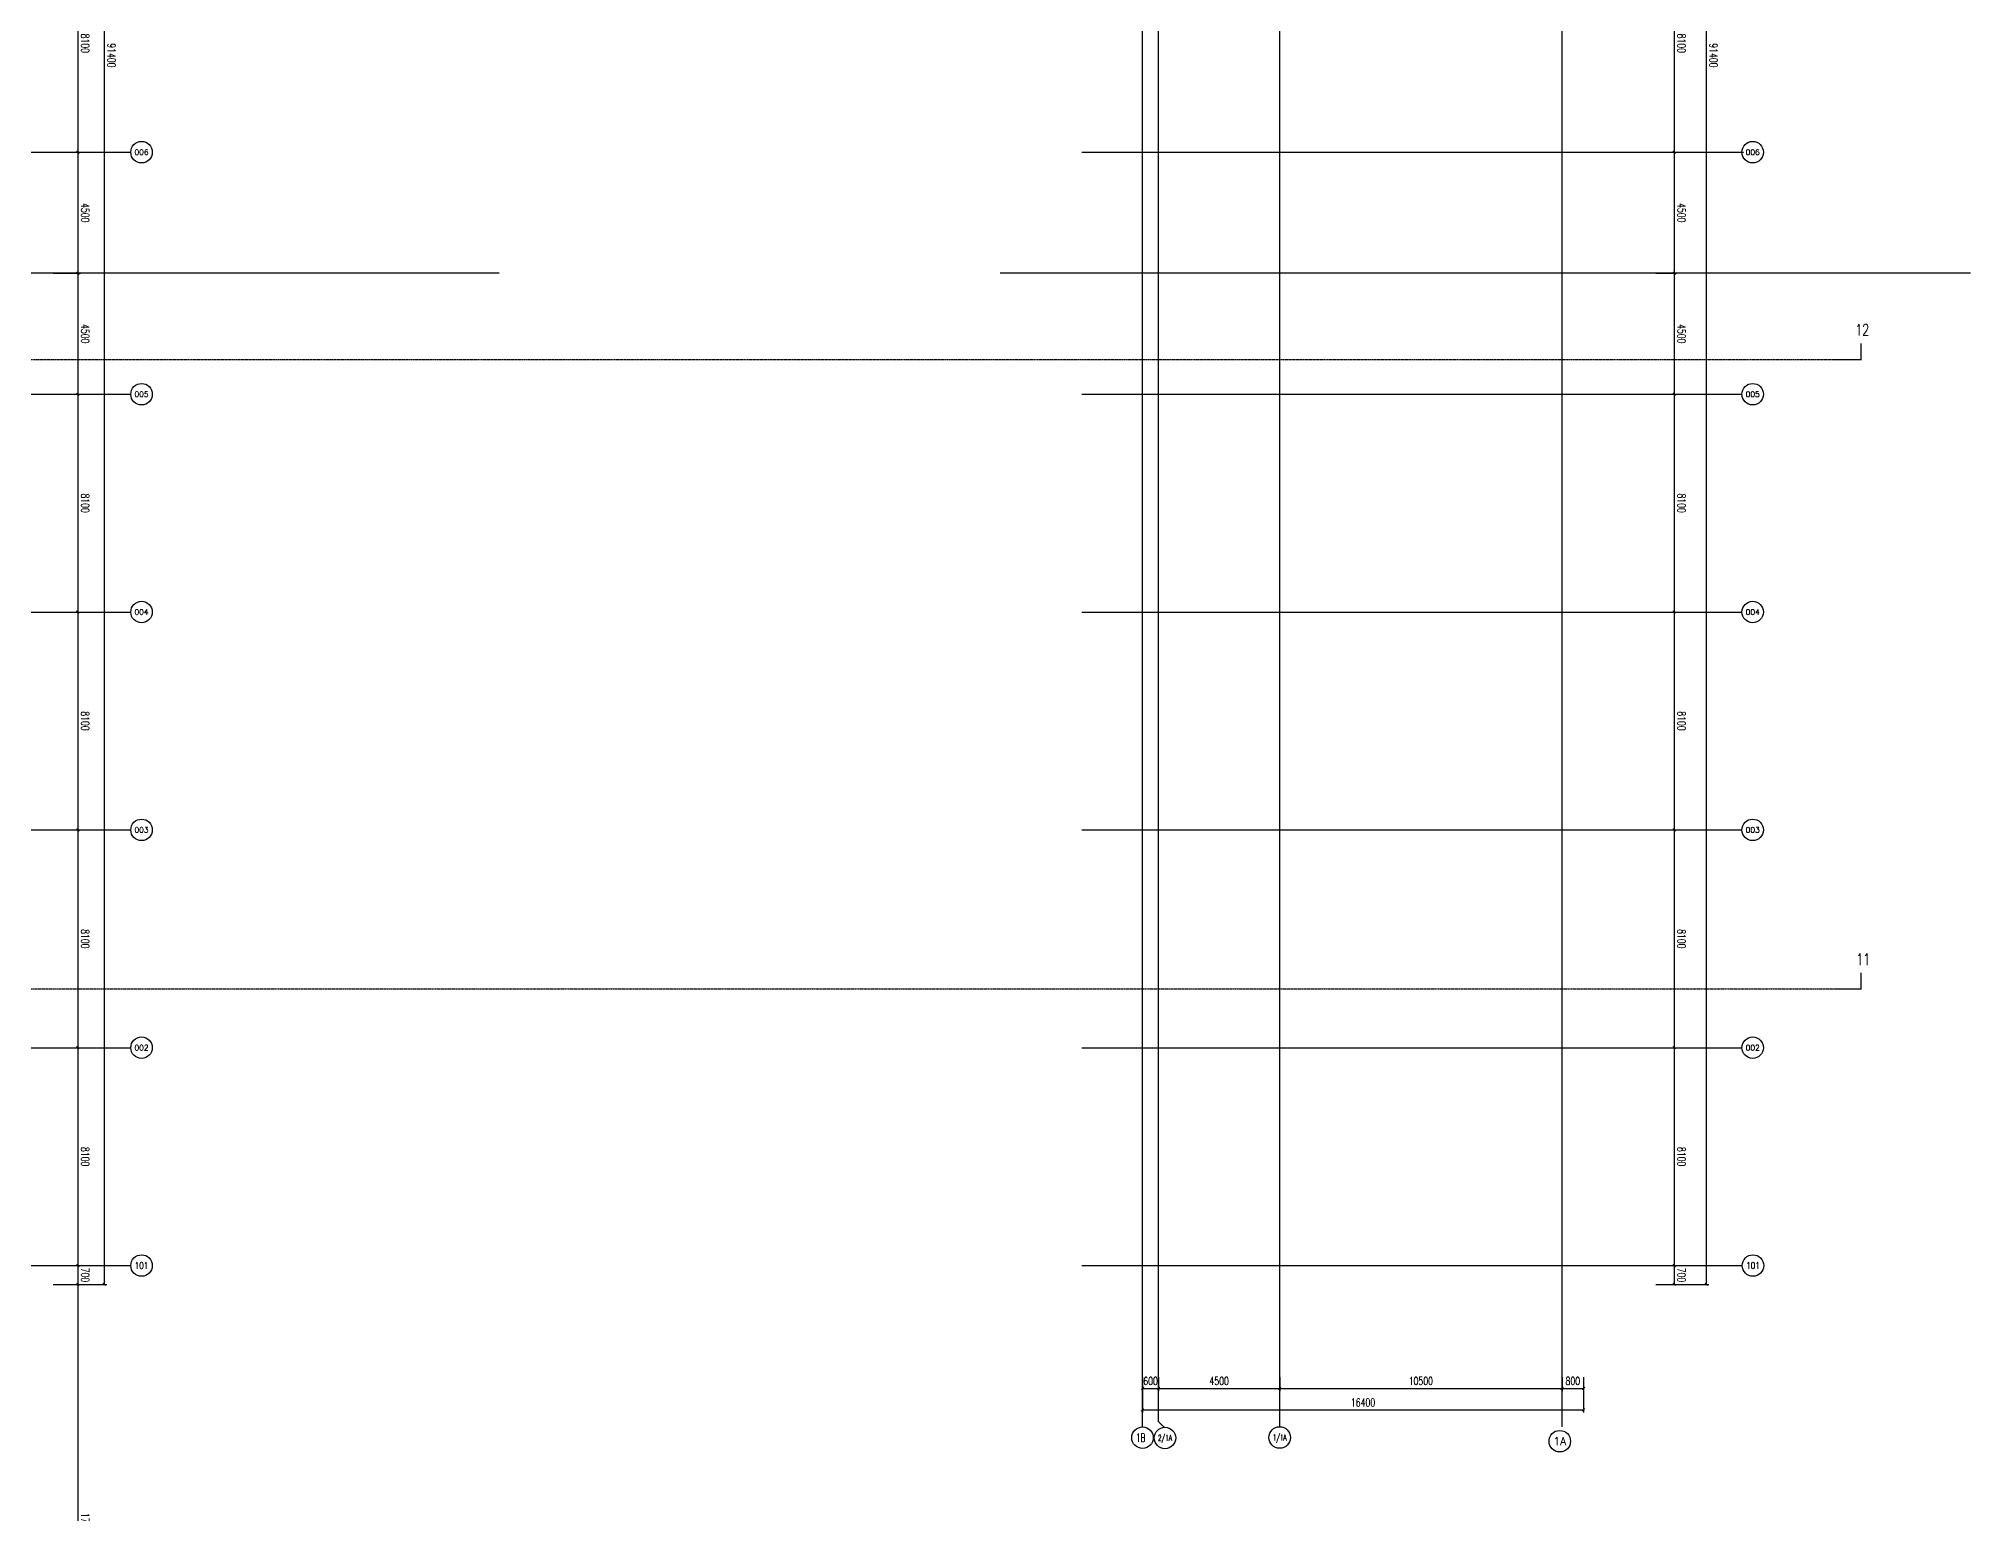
# Model space of a CAD drawing. Extents: x -954573 to 446329, y 489853 to 1226784.
# Drawn here: x 374498 to 446329, y 732606 to 787444 of the extents above; entities that cross this region are included whole.
import ezdxf
from ezdxf.enums import TextEntityAlignment as Align

# ---------------------------------------------------------------- set-up
doc = ezdxf.new("R2010")
doc.units = 0
doc.header["$LTSCALE"] = 10
doc.header["$MEASUREMENT"] = 0
doc.linetypes.add('10平面$0$DOTE', pattern=[2.42, 2, -0.2, 0.02, -0.2])
doc.linetypes.add('10平面$1$DASH', pattern=[0.35, 0.25, -0.1])
doc.layers.get('Defpoints').update_dxf_attribs({"color": 210})
for name, color, linetype in [('10平面$0$A-AXIS-D', 8, 'Continuous'), ('10平面$0$A-AXIS-DOTE', 8, '10平面$0$DOTE'), ('10平面$0$AS-WALL', 8, 'Continuous'), ('10平面$0$DIM_SYMB', 8, 'Continuous'), ('10平面$0$PUB_TEXT', 8, 'Continuous'), ('A-LIN-V', 9, 'Continuous')]:
    doc.layers.add(name, color=color, linetype=linetype)
doc.styles.add('10平面$0$_TCH_AXIS', font='COMPLEX', dxfattribs={"bigfont": 'GBCBIG'})
doc.styles.add('10平面$0$_TCH_DIM_T3', font='SIMPLEX', dxfattribs={"width": 0.705882, "bigfont": 'GBCBIG'})
doc.styles.add('10平面$0$_TCH_LABEL', font='COMPLEX', dxfattribs={"bigfont": 'GBCBIG'})
doc.styles.add('10平面$0$A-DIM_T3', font='SIMPLEX', dxfattribs={"width": 0.705882, "bigfont": 'GBCBIG'})
doc.dimstyles.new('10平面$0$_TCH_ARCH&&100', dxfattribs={"dimtxt": 297.5, "dimasz": 100, "dimexe": 100, "dimexo": 100, "dimgap": 126.25, "dimtad": 1, "dimdec": 0, "dimzin": 0, "dimdsep": 46, "dimtxsty": '10平面$0$_TCH_DIM_T3', "dimblk": '10平面$0$_ArchTick', "dimcen": 0.09, "dimclrt": 7, "dimazin": 2, "dimtfac": 1, "dimtdec": 0, "dimtix": 1, "dimtmove": 2, "dimatfit": 3, "dimfxl": 0, "dimtolj": 1, "dimtzin": 0, "dimarcsym": 0})
doc.dimstyles.new('10平面$0$A-DIM&&100', dxfattribs={"dimtxt": 297.5, "dimasz": 100, "dimexe": 100, "dimexo": 100, "dimgap": 126.25, "dimtad": 1, "dimdec": 0, "dimzin": 0, "dimdsep": 46, "dimtxsty": '10平面$0$A-DIM_T3', "dimblk": '10平面$0$_ArchTick', "dimcen": 0.09, "dimclrt": 7, "dimazin": 2, "dimtfac": 1, "dimtdec": 0, "dimtix": 1, "dimtmove": 2, "dimatfit": 3, "dimfxl": 0, "dimtolj": 1, "dimtzin": 0, "dimarcsym": 0})

# ---------------------------------------------------------------- blocks, each defined once
blk = doc.blocks.new('10平面$0$_ArchTick')
at = {"color": 0, "linetype": 'ByBlock', "const_width": 0.4}
blk.add_lwpolyline([(-0.5, -0.5), (0.5, 0.5)], dxfattribs=at)
blk = doc.blocks.new('*D2987')
at = {"layer": '10平面$0$A-AXIS-D', "color": 0, "lineweight": -2}
for p, q in [((95776, -13500), (96792, -13500)), ((96692, -13500), (96692, -21600)), ((95776, -21600), (96792, -21600))]:
    blk.add_line(p, q, dxfattribs=at)
at = {"layer": 'Defpoints', "color": 0}
for p in [(95676, -13500), (95676, -21600), (96692, -21600)]:
    blk.add_point(p, dxfattribs=at)
at = {"layer": '10平面$0$A-AXIS-D', "color": 0, "lineweight": -2, "xscale": 100, "yscale": 100, "zscale": 100}
for p, rotation in [((96692, -13500), 90), ((96692, -21600), 270)]:
    blk.add_blockref('10平面$0$_ArchTick', p, dxfattribs=dict(at, rotation=rotation))
at = {"layer": '10平面$0$A-AXIS-D', "color": 7, "insert": (96967, -17550), "char_height": 297.5, "attachment_point": 5, "rotation": 270, "style": '10平面$0$A-DIM_T3'}
blk.add_mtext('\\A1;8100', dxfattribs=at)
blk = doc.blocks.new('*D2988')
at = {"layer": '10平面$0$A-AXIS-D', "color": 0, "lineweight": -2}
for p, q in [((95776, -21600), (96792, -21600)), ((96692, -21600), (96692, -26100)), ((95776, -26100), (96792, -26100))]:
    blk.add_line(p, q, dxfattribs=at)
at = {"layer": 'Defpoints', "color": 0}
for p in [(95676, -21600), (95676, -26100), (96692, -26100)]:
    blk.add_point(p, dxfattribs=at)
at = {"layer": '10平面$0$A-AXIS-D', "color": 0, "lineweight": -2, "xscale": 100, "yscale": 100, "zscale": 100}
for p, rotation in [((96692, -21600), 90), ((96692, -26100), 270)]:
    blk.add_blockref('10平面$0$_ArchTick', p, dxfattribs=dict(at, rotation=rotation))
at = {"layer": '10平面$0$A-AXIS-D', "color": 7, "insert": (96967, -23850), "char_height": 297.5, "attachment_point": 5, "rotation": 270, "style": '10平面$0$A-DIM_T3'}
blk.add_mtext('\\A1;4500', dxfattribs=at)
blk = doc.blocks.new('*D2989')
at = {"layer": '10平面$0$A-AXIS-D', "color": 0, "lineweight": -2}
for p, q in [((95776, -26100), (96792, -26100)), ((96692, -26100), (96692, -30600)), ((95776, -30600), (96792, -30600))]:
    blk.add_line(p, q, dxfattribs=at)
at = {"layer": 'Defpoints', "color": 0}
for p in [(95676, -26100), (95676, -30600), (96692, -30600)]:
    blk.add_point(p, dxfattribs=at)
at = {"layer": '10平面$0$A-AXIS-D', "color": 0, "lineweight": -2, "xscale": 100, "yscale": 100, "zscale": 100}
for p, rotation in [((96692, -26100), 90), ((96692, -30600), 270)]:
    blk.add_blockref('10平面$0$_ArchTick', p, dxfattribs=dict(at, rotation=rotation))
at = {"layer": '10平面$0$A-AXIS-D', "color": 7, "insert": (96967, -28350), "char_height": 297.5, "attachment_point": 5, "rotation": 270, "style": '10平面$0$A-DIM_T3'}
blk.add_mtext('\\A1;4500', dxfattribs=at)
blk = doc.blocks.new('*D2990')
at = {"layer": '10平面$0$A-AXIS-D', "color": 0, "lineweight": -2}
for p, q in [((95776, -30600), (96792, -30600)), ((96692, -30600), (96692, -38700)), ((95776, -38700), (96792, -38700))]:
    blk.add_line(p, q, dxfattribs=at)
at = {"layer": 'Defpoints', "color": 0}
for p in [(95676, -30600), (95676, -38700), (96692, -38700)]:
    blk.add_point(p, dxfattribs=at)
at = {"layer": '10平面$0$A-AXIS-D', "color": 0, "lineweight": -2, "xscale": 100, "yscale": 100, "zscale": 100}
for p, rotation in [((96692, -30600), 90), ((96692, -38700), 270)]:
    blk.add_blockref('10平面$0$_ArchTick', p, dxfattribs=dict(at, rotation=rotation))
at = {"layer": '10平面$0$A-AXIS-D', "color": 7, "insert": (96967, -34650), "char_height": 297.5, "attachment_point": 5, "rotation": 270, "style": '10平面$0$A-DIM_T3'}
blk.add_mtext('\\A1;8100', dxfattribs=at)
blk = doc.blocks.new('*D2991')
at = {"layer": '10平面$0$A-AXIS-D', "color": 0, "lineweight": -2}
for p, q in [((95776, -38700), (96792, -38700)), ((96692, -38700), (96692, -46800)), ((95776, -46800), (96792, -46800))]:
    blk.add_line(p, q, dxfattribs=at)
at = {"layer": 'Defpoints', "color": 0}
for p in [(95676, -38700), (95676, -46800), (96692, -46800)]:
    blk.add_point(p, dxfattribs=at)
at = {"layer": '10平面$0$A-AXIS-D', "color": 0, "lineweight": -2, "xscale": 100, "yscale": 100, "zscale": 100}
for p, rotation in [((96692, -38700), 90), ((96692, -46800), 270)]:
    blk.add_blockref('10平面$0$_ArchTick', p, dxfattribs=dict(at, rotation=rotation))
at = {"layer": '10平面$0$A-AXIS-D', "color": 7, "insert": (96967, -42750), "char_height": 297.5, "attachment_point": 5, "rotation": 270, "style": '10平面$0$A-DIM_T3'}
blk.add_mtext('\\A1;8100', dxfattribs=at)
blk = doc.blocks.new('*D2992')
at = {"layer": '10平面$0$A-AXIS-D', "color": 0, "lineweight": -2}
for p, q in [((95776, -46800), (96792, -46800)), ((96692, -46800), (96692, -54900)), ((95776, -54900), (96792, -54900))]:
    blk.add_line(p, q, dxfattribs=at)
at = {"layer": 'Defpoints', "color": 0}
for p in [(95676, -46800), (95676, -54900), (96692, -54900)]:
    blk.add_point(p, dxfattribs=at)
at = {"layer": '10平面$0$A-AXIS-D', "color": 0, "lineweight": -2, "xscale": 100, "yscale": 100, "zscale": 100}
for p, rotation in [((96692, -46800), 90), ((96692, -54900), 270)]:
    blk.add_blockref('10平面$0$_ArchTick', p, dxfattribs=dict(at, rotation=rotation))
at = {"layer": '10平面$0$A-AXIS-D', "color": 7, "insert": (96967, -50850), "char_height": 297.5, "attachment_point": 5, "rotation": 270, "style": '10平面$0$A-DIM_T3'}
blk.add_mtext('\\A1;8100', dxfattribs=at)
blk = doc.blocks.new('*D2993')
at = {"layer": '10平面$0$A-AXIS-D', "color": 0, "lineweight": -2}
for p, q in [((95776, -54900), (96792, -54900)), ((96692, -54900), (96692, -63000)), ((95776, -63000), (96792, -63000))]:
    blk.add_line(p, q, dxfattribs=at)
at = {"layer": 'Defpoints', "color": 0}
for p in [(95676, -54900), (95676, -63000), (96692, -63000)]:
    blk.add_point(p, dxfattribs=at)
at = {"layer": '10平面$0$A-AXIS-D', "color": 0, "lineweight": -2, "xscale": 100, "yscale": 100, "zscale": 100}
for p, rotation in [((96692, -54900), 90), ((96692, -63000), 270)]:
    blk.add_blockref('10平面$0$_ArchTick', p, dxfattribs=dict(at, rotation=rotation))
at = {"layer": '10平面$0$A-AXIS-D', "color": 7, "insert": (96967, -58950), "char_height": 297.5, "attachment_point": 5, "rotation": 270, "style": '10平面$0$A-DIM_T3'}
blk.add_mtext('\\A1;8100', dxfattribs=at)
blk = doc.blocks.new('*D2994')
at = {"layer": '10平面$0$A-AXIS-D', "color": 0, "lineweight": -2}
for p, q in [((95776, -63000), (96792, -63000)), ((96692, -63000), (96692, -63700)), ((95776, -63700), (96792, -63700))]:
    blk.add_line(p, q, dxfattribs=at)
at = {"layer": 'Defpoints', "color": 0}
for p in [(95676, -63000), (95676, -63700), (96692, -63700)]:
    blk.add_point(p, dxfattribs=at)
at = {"layer": '10平面$0$A-AXIS-D', "color": 0, "lineweight": -2, "xscale": 100, "yscale": 100, "zscale": 100}
for p, rotation in [((96692, -63000), 90), ((96692, -63700), 270)]:
    blk.add_blockref('10平面$0$_ArchTick', p, dxfattribs=dict(at, rotation=rotation))
at = {"layer": '10平面$0$A-AXIS-D', "color": 7, "insert": (96967, -63350), "char_height": 297.5, "attachment_point": 5, "rotation": 270, "style": '10平面$0$A-DIM_T3'}
blk.add_mtext('\\A1;700', dxfattribs=at)
blk = doc.blocks.new('*D2995')
at = {"layer": '10平面$0$A-AXIS-D', "color": 0, "lineweight": -2}
for p, q in [((95776, -63700), (96792, -63700)), ((96692, -63700), (96692, -81600)), ((95776, -81600), (96792, -81600))]:
    blk.add_line(p, q, dxfattribs=at)
at = {"layer": 'Defpoints', "color": 0}
for p in [(95676, -63700), (95676, -81600), (96692, -81600)]:
    blk.add_point(p, dxfattribs=at)
at = {"layer": '10平面$0$A-AXIS-D', "color": 0, "lineweight": -2, "xscale": 100, "yscale": 100, "zscale": 100}
for p, rotation in [((96692, -63700), 90), ((96692, -81600), 270)]:
    blk.add_blockref('10平面$0$_ArchTick', p, dxfattribs=dict(at, rotation=rotation))
at = {"layer": '10平面$0$A-AXIS-D', "color": 7, "insert": (96967, -72650), "char_height": 297.5, "attachment_point": 5, "rotation": 270, "style": '10平面$0$A-DIM_T3'}
blk.add_mtext('\\A1;17900', dxfattribs=at)
blk = doc.blocks.new('*D3016')
at = {"layer": '10平面$0$A-AXIS-D', "color": 0, "lineweight": -2}
for p, q in [((155366, -13500), (156152, -13500)), ((156052, -13500), (156052, -21600)), ((155366, -21600), (156152, -21600))]:
    blk.add_line(p, q, dxfattribs=at)
at = {"layer": 'Defpoints', "color": 0}
for p in [(155266, -13500), (155266, -21600), (156052, -21600)]:
    blk.add_point(p, dxfattribs=at)
at = {"layer": '10平面$0$A-AXIS-D', "color": 0, "lineweight": -2, "xscale": 100, "yscale": 100, "zscale": 100}
for p, rotation in [((156052, -13500), 90), ((156052, -21600), 270)]:
    blk.add_blockref('10平面$0$_ArchTick', p, dxfattribs=dict(at, rotation=rotation))
at = {"layer": '10平面$0$A-AXIS-D', "color": 7, "insert": (156327, -17550), "char_height": 297.5, "attachment_point": 5, "rotation": 270, "style": '10平面$0$A-DIM_T3'}
blk.add_mtext('\\A1;8100', dxfattribs=at)
blk = doc.blocks.new('*D3017')
at = {"layer": '10平面$0$A-AXIS-D', "color": 0, "lineweight": -2}
for p, q in [((155366, -21600), (156152, -21600)), ((156052, -21600), (156052, -26100)), ((155366, -26100), (156152, -26100))]:
    blk.add_line(p, q, dxfattribs=at)
at = {"layer": 'Defpoints', "color": 0}
for p in [(155266, -21600), (155266, -26100), (156052, -26100)]:
    blk.add_point(p, dxfattribs=at)
at = {"layer": '10平面$0$A-AXIS-D', "color": 0, "lineweight": -2, "xscale": 100, "yscale": 100, "zscale": 100}
for p, rotation in [((156052, -21600), 90), ((156052, -26100), 270)]:
    blk.add_blockref('10平面$0$_ArchTick', p, dxfattribs=dict(at, rotation=rotation))
at = {"layer": '10平面$0$A-AXIS-D', "color": 7, "insert": (156327, -23850), "char_height": 297.5, "attachment_point": 5, "rotation": 270, "style": '10平面$0$A-DIM_T3'}
blk.add_mtext('\\A1;4500', dxfattribs=at)
blk = doc.blocks.new('*D3018')
at = {"layer": '10平面$0$A-AXIS-D', "color": 0, "lineweight": -2}
for p, q in [((155366, -26100), (156152, -26100)), ((156052, -26100), (156052, -30600)), ((155366, -30600), (156152, -30600))]:
    blk.add_line(p, q, dxfattribs=at)
at = {"layer": 'Defpoints', "color": 0}
for p in [(155266, -26100), (155266, -30600), (156052, -30600)]:
    blk.add_point(p, dxfattribs=at)
at = {"layer": '10平面$0$A-AXIS-D', "color": 0, "lineweight": -2, "xscale": 100, "yscale": 100, "zscale": 100}
for p, rotation in [((156052, -26100), 90), ((156052, -30600), 270)]:
    blk.add_blockref('10平面$0$_ArchTick', p, dxfattribs=dict(at, rotation=rotation))
at = {"layer": '10平面$0$A-AXIS-D', "color": 7, "insert": (156327, -28350), "char_height": 297.5, "attachment_point": 5, "rotation": 270, "style": '10平面$0$A-DIM_T3'}
blk.add_mtext('\\A1;4500', dxfattribs=at)
blk = doc.blocks.new('*D3019')
at = {"layer": '10平面$0$A-AXIS-D', "color": 0, "lineweight": -2}
for p, q in [((155366, -30600), (156152, -30600)), ((156052, -30600), (156052, -38700)), ((155366, -38700), (156152, -38700))]:
    blk.add_line(p, q, dxfattribs=at)
at = {"layer": 'Defpoints', "color": 0}
for p in [(155266, -30600), (155266, -38700), (156052, -38700)]:
    blk.add_point(p, dxfattribs=at)
at = {"layer": '10平面$0$A-AXIS-D', "color": 0, "lineweight": -2, "xscale": 100, "yscale": 100, "zscale": 100}
for p, rotation in [((156052, -30600), 90), ((156052, -38700), 270)]:
    blk.add_blockref('10平面$0$_ArchTick', p, dxfattribs=dict(at, rotation=rotation))
at = {"layer": '10平面$0$A-AXIS-D', "color": 7, "insert": (156327, -34650), "char_height": 297.5, "attachment_point": 5, "rotation": 270, "style": '10平面$0$A-DIM_T3'}
blk.add_mtext('\\A1;8100', dxfattribs=at)
blk = doc.blocks.new('*D3020')
at = {"layer": '10平面$0$A-AXIS-D', "color": 0, "lineweight": -2}
for p, q in [((155366, -38700), (156152, -38700)), ((156052, -38700), (156052, -46800)), ((155366, -46800), (156152, -46800))]:
    blk.add_line(p, q, dxfattribs=at)
at = {"layer": 'Defpoints', "color": 0}
for p in [(155266, -38700), (155266, -46800), (156052, -46800)]:
    blk.add_point(p, dxfattribs=at)
at = {"layer": '10平面$0$A-AXIS-D', "color": 0, "lineweight": -2, "xscale": 100, "yscale": 100, "zscale": 100}
for p, rotation in [((156052, -38700), 90), ((156052, -46800), 270)]:
    blk.add_blockref('10平面$0$_ArchTick', p, dxfattribs=dict(at, rotation=rotation))
at = {"layer": '10平面$0$A-AXIS-D', "color": 7, "insert": (156327, -42750), "char_height": 297.5, "attachment_point": 5, "rotation": 270, "style": '10平面$0$A-DIM_T3'}
blk.add_mtext('\\A1;8100', dxfattribs=at)
blk = doc.blocks.new('*D3021')
at = {"layer": '10平面$0$A-AXIS-D', "color": 0, "lineweight": -2}
for p, q in [((155366, -46800), (156152, -46800)), ((156052, -46800), (156052, -54900)), ((155366, -54900), (156152, -54900))]:
    blk.add_line(p, q, dxfattribs=at)
at = {"layer": 'Defpoints', "color": 0}
for p in [(155266, -46800), (155266, -54900), (156052, -54900)]:
    blk.add_point(p, dxfattribs=at)
at = {"layer": '10平面$0$A-AXIS-D', "color": 0, "lineweight": -2, "xscale": 100, "yscale": 100, "zscale": 100}
for p, rotation in [((156052, -46800), 90), ((156052, -54900), 270)]:
    blk.add_blockref('10平面$0$_ArchTick', p, dxfattribs=dict(at, rotation=rotation))
at = {"layer": '10平面$0$A-AXIS-D', "color": 7, "insert": (156327, -50850), "char_height": 297.5, "attachment_point": 5, "rotation": 270, "style": '10平面$0$A-DIM_T3'}
blk.add_mtext('\\A1;8100', dxfattribs=at)
blk = doc.blocks.new('*D3022')
at = {"layer": '10平面$0$A-AXIS-D', "color": 0, "lineweight": -2}
for p, q in [((155366, -54900), (156152, -54900)), ((156052, -54900), (156052, -63000)), ((155366, -63000), (156152, -63000))]:
    blk.add_line(p, q, dxfattribs=at)
at = {"layer": 'Defpoints', "color": 0}
for p in [(155266, -54900), (155266, -63000), (156052, -63000)]:
    blk.add_point(p, dxfattribs=at)
at = {"layer": '10平面$0$A-AXIS-D', "color": 0, "lineweight": -2, "xscale": 100, "yscale": 100, "zscale": 100}
for p, rotation in [((156052, -54900), 90), ((156052, -63000), 270)]:
    blk.add_blockref('10平面$0$_ArchTick', p, dxfattribs=dict(at, rotation=rotation))
at = {"layer": '10平面$0$A-AXIS-D', "color": 7, "insert": (156327, -58950), "char_height": 297.5, "attachment_point": 5, "rotation": 270, "style": '10平面$0$A-DIM_T3'}
blk.add_mtext('\\A1;8100', dxfattribs=at)
blk = doc.blocks.new('*D3023')
at = {"layer": '10平面$0$A-AXIS-D', "color": 0, "lineweight": -2}
for p, q in [((155366, -63000), (156152, -63000)), ((156052, -63000), (156052, -63700)), ((155366, -63700), (156152, -63700))]:
    blk.add_line(p, q, dxfattribs=at)
at = {"layer": 'Defpoints', "color": 0}
for p in [(155266, -63000), (155266, -63700), (156052, -63700)]:
    blk.add_point(p, dxfattribs=at)
at = {"layer": '10平面$0$A-AXIS-D', "color": 0, "lineweight": -2, "xscale": 100, "yscale": 100, "zscale": 100}
for p, rotation in [((156052, -63000), 90), ((156052, -63700), 270)]:
    blk.add_blockref('10平面$0$_ArchTick', p, dxfattribs=dict(at, rotation=rotation))
at = {"layer": '10平面$0$A-AXIS-D', "color": 7, "insert": (156327, -63350), "char_height": 297.5, "attachment_point": 5, "rotation": 270, "style": '10平面$0$A-DIM_T3'}
blk.add_mtext('\\A1;700', dxfattribs=at)
blk = doc.blocks.new('*D3045')
at = {"layer": '10平面$0$A-AXIS-D', "color": 0, "lineweight": -2}
for p, q in [((95876, 27700), (97772, 27700)), ((97672, 27700), (97672, -63700)), ((95876, -63700), (97772, -63700))]:
    blk.add_line(p, q, dxfattribs=at)
at = {"layer": 'Defpoints', "color": 0}
for p in [(95776, 27700), (95776, -63700), (97672, -63700)]:
    blk.add_point(p, dxfattribs=at)
at = {"layer": '10平面$0$A-AXIS-D', "color": 0, "lineweight": -2, "xscale": 100, "yscale": 100, "zscale": 100}
for p, rotation in [((97672, 27700), 90), ((97672, -63700), 270)]:
    blk.add_blockref('10平面$0$_ArchTick', p, dxfattribs=dict(at, rotation=rotation))
at = {"layer": '10平面$0$A-AXIS-D', "color": 7, "insert": (97947, -18000), "char_height": 297.5, "attachment_point": 5, "rotation": 270, "style": '10平面$0$_TCH_DIM_T3'}
blk.add_mtext('\\A1;91400', dxfattribs=at)
blk = doc.blocks.new('*D3047')
at = {"layer": '10平面$0$A-AXIS-D', "color": 0, "lineweight": -2}
for p, q in [((155366, 27700), (157342, 27700)), ((157242, 27700), (157242, -63700)), ((155366, -63700), (157342, -63700))]:
    blk.add_line(p, q, dxfattribs=at)
at = {"layer": 'Defpoints', "color": 0}
for p in [(155266, 27700), (155266, -63700), (157242, -63700)]:
    blk.add_point(p, dxfattribs=at)
at = {"layer": '10平面$0$A-AXIS-D', "color": 0, "lineweight": -2, "xscale": 100, "yscale": 100, "zscale": 100}
for p, rotation in [((157242, 27700), 90), ((157242, -63700), 270)]:
    blk.add_blockref('10平面$0$_ArchTick', p, dxfattribs=dict(at, rotation=rotation))
at = {"layer": '10平面$0$A-AXIS-D', "color": 7, "insert": (157517, -18000), "char_height": 297.5, "attachment_point": 5, "rotation": 270, "style": '10平面$0$_TCH_DIM_T3'}
blk.add_mtext('\\A1;91400', dxfattribs=at)
blk = doc.blocks.new('*D3120')
at = {"layer": '10平面$0$A-AXIS-D', "color": 0, "lineweight": -2}
for p, q in [((136282, -67153), (136282, -67667)), ((136882, -67153), (136882, -67667)), ((136282, -67567), (136882, -67567))]:
    blk.add_line(p, q, dxfattribs=at)
at = {"layer": 'Defpoints', "color": 0}
for p in [(136282, -67053), (136882, -67053), (136882, -67567)]:
    blk.add_point(p, dxfattribs=at)
at = {"layer": '10平面$0$A-AXIS-D', "color": 0, "lineweight": -2, "xscale": 100, "yscale": 100, "zscale": 100, "rotation": 180}
blk.add_blockref('10平面$0$_ArchTick', (136282, -67567), dxfattribs=at)
at = {"layer": '10平面$0$A-AXIS-D', "color": 0, "lineweight": -2, "xscale": 100, "yscale": 100, "zscale": 100}
blk.add_blockref('10平面$0$_ArchTick', (136882, -67567), dxfattribs=at)
at = {"layer": '10平面$0$A-AXIS-D', "color": 7, "insert": (136582, -67292), "char_height": 297.5, "attachment_point": 5, "style": '10平面$0$_TCH_DIM_T3'}
blk.add_mtext('\\A1;600', dxfattribs=at)
blk = doc.blocks.new('*D3121')
at = {"layer": '10平面$0$A-AXIS-D', "color": 0, "lineweight": -2}
for p, q in [((136882, -67153), (136882, -67667)), ((141382, -67153), (141382, -67667)), ((136882, -67567), (141382, -67567))]:
    blk.add_line(p, q, dxfattribs=at)
at = {"layer": 'Defpoints', "color": 0}
for p in [(136882, -67053), (141382, -67053), (141382, -67567)]:
    blk.add_point(p, dxfattribs=at)
at = {"layer": '10平面$0$A-AXIS-D', "color": 0, "lineweight": -2, "xscale": 100, "yscale": 100, "zscale": 100, "rotation": 180}
blk.add_blockref('10平面$0$_ArchTick', (136882, -67567), dxfattribs=at)
at = {"layer": '10平面$0$A-AXIS-D', "color": 0, "lineweight": -2, "xscale": 100, "yscale": 100, "zscale": 100}
blk.add_blockref('10平面$0$_ArchTick', (141382, -67567), dxfattribs=at)
at = {"layer": '10平面$0$A-AXIS-D', "color": 7, "insert": (139132, -67292), "char_height": 297.5, "attachment_point": 5, "style": '10平面$0$_TCH_DIM_T3'}
blk.add_mtext('\\A1;4500', dxfattribs=at)
blk = doc.blocks.new('*D3122')
at = {"layer": '10平面$0$A-AXIS-D', "color": 0, "lineweight": -2}
for p, q in [((141382, -67153), (141382, -67667)), ((151882, -67153), (151882, -67667)), ((141382, -67567), (151882, -67567))]:
    blk.add_line(p, q, dxfattribs=at)
at = {"layer": 'Defpoints', "color": 0}
for p in [(141382, -67053), (151882, -67053), (151882, -67567)]:
    blk.add_point(p, dxfattribs=at)
at = {"layer": '10平面$0$A-AXIS-D', "color": 0, "lineweight": -2, "xscale": 100, "yscale": 100, "zscale": 100, "rotation": 180}
blk.add_blockref('10平面$0$_ArchTick', (141382, -67567), dxfattribs=at)
at = {"layer": '10平面$0$A-AXIS-D', "color": 0, "lineweight": -2, "xscale": 100, "yscale": 100, "zscale": 100}
blk.add_blockref('10平面$0$_ArchTick', (151882, -67567), dxfattribs=at)
at = {"layer": '10平面$0$A-AXIS-D', "color": 7, "insert": (146632, -67292), "char_height": 297.5, "attachment_point": 5, "style": '10平面$0$_TCH_DIM_T3'}
blk.add_mtext('\\A1;10500', dxfattribs=at)
blk = doc.blocks.new('*D3123')
at = {"layer": '10平面$0$A-AXIS-D', "color": 0, "lineweight": -2}
for p, q in [((151882, -67153), (151882, -67667)), ((152682, -67153), (152682, -67667)), ((151882, -67567), (152682, -67567))]:
    blk.add_line(p, q, dxfattribs=at)
at = {"layer": 'Defpoints', "color": 0}
for p in [(151882, -67053), (152682, -67053), (152682, -67567)]:
    blk.add_point(p, dxfattribs=at)
at = {"layer": '10平面$0$A-AXIS-D', "color": 0, "lineweight": -2, "xscale": 100, "yscale": 100, "zscale": 100, "rotation": 180}
blk.add_blockref('10平面$0$_ArchTick', (151882, -67567), dxfattribs=at)
at = {"layer": '10平面$0$A-AXIS-D', "color": 0, "lineweight": -2, "xscale": 100, "yscale": 100, "zscale": 100}
blk.add_blockref('10平面$0$_ArchTick', (152682, -67567), dxfattribs=at)
at = {"layer": '10平面$0$A-AXIS-D', "color": 7, "insert": (152282, -67292), "char_height": 297.5, "attachment_point": 5, "style": '10平面$0$_TCH_DIM_T3'}
blk.add_mtext('\\A1;800', dxfattribs=at)
blk = doc.blocks.new('*D3124')
at = {"layer": '10平面$0$A-AXIS-D', "color": 0, "lineweight": -2}
for p, q in [((136282, -67253), (136282, -68467)), ((152682, -67253), (152682, -68467)), ((136282, -68367), (152682, -68367))]:
    blk.add_line(p, q, dxfattribs=at)
at = {"layer": 'Defpoints', "color": 0}
for p in [(136282, -67153), (152682, -67153), (152682, -68367)]:
    blk.add_point(p, dxfattribs=at)
at = {"layer": '10平面$0$A-AXIS-D', "color": 0, "lineweight": -2, "xscale": 100, "yscale": 100, "zscale": 100, "rotation": 180}
blk.add_blockref('10平面$0$_ArchTick', (136282, -68367), dxfattribs=at)
at = {"layer": '10平面$0$A-AXIS-D', "color": 0, "lineweight": -2, "xscale": 100, "yscale": 100, "zscale": 100}
blk.add_blockref('10平面$0$_ArchTick', (152682, -68367), dxfattribs=at)
at = {"layer": '10平面$0$A-AXIS-D', "color": 7, "insert": (144482, -68092), "char_height": 297.5, "attachment_point": 5, "style": '10平面$0$_TCH_DIM_T3'}
blk.add_mtext('\\A1;16400', dxfattribs=at)
blk = doc.blocks.new('10平面$0$dote')
at = {"layer": '10平面$0$A-AXIS-D'}
for centre in [(99061.5, -21598.9), (158971.5, -21598.9), (99061.5, -30598.9), (158971.5, -30598.9), (99061.5, -38698.9), (158971.5, -38698.9), (99061.5, -46798.9), (158971.5, -46798.9), (99061.5, -54898.9), (158971.5, -54898.9), (99061.5, -62998.9), (158981.5, -62998.9), (136282.2, -69400), (137117.3, -69410), (141382.2, -69393.9), (151797.3, -69531.1)]:
    blk.add_circle(centre, 400, dxfattribs=at)
at = {"layer": '10平面$0$A-AXIS-DOTE'}
for p, q in [((141382.2, -69000), (141382.2, 36662.3)), ((151882.2, -69000), (151882.2, 36662.3)), ((136282.2, -69000), (136282.2, 36606.4)), ((136882.2, -68810), (136882.2, 36400)), ((76282.2, -21600), (98661.5, -21600)), ((134026.4, -21600), (158641.5, -21600)), ((112355, -26100), (76282.2, -26100)), ((167065, -26100), (130992.2, -26100)), ((76282.2, -30600), (98661.5, -30600)), ((134026.4, -30600), (158590, -30600)), ((76282.2, -38700), (98661.5, -38700)), ((134026.4, -38700), (158590, -38700)), ((76282.2, -46800), (98661.5, -46800)), ((134026.4, -46800), (158590, -46800)), ((76282.2, -54900), (98661.5, -54900)), ((134026.4, -54900), (158590, -54900)), ((76282.2, -63000), (98661.5, -63000)), ((134026.4, -63000), (158590, -63000)), ((137087, -69011.1), (136882.2, -68810))]:
    blk.add_line(p, q, dxfattribs=at)
at = {"layer": '10平面$0$DIM_SYMB', "const_width": 50}
for points in [[(161995, -29308.6), (162995, -29308.6), (162995, -28708.6)], [(161995, -52710.9), (162995, -52710.9), (162995, -52110.9)]]:
    blk.add_lwpolyline(points, dxfattribs=at)
at = {"layer": '10平面$0$DIM_SYMB', "linetype": '10平面$1$DASH', "ltscale": 3}
for points in [[(85886.4, -29308.6), (162136.4, -29308.6)], [(-42863.6, -52710.9), (162136.4, -52710.9)]]:
    blk.add_lwpolyline(points, dxfattribs=at)
at = {"layer": '10平面$0$PUB_TEXT', "style": '10平面$0$_TCH_AXIS'}
for s, height, p, p2 in [('006', 202.97, (98800.5, -21700.4), (99322.4, -21700.4)), ('006', 202.97, (158710.5, -21700.4), (159232.4, -21700.4)), ('005', 202.97, (98800.5, -30700.4), (99322.4, -30700.4)), ('005', 202.97, (158710.5, -30700.4), (159232.4, -30700.4)), ('004', 196.63, (98799.3, -38797.2), (99323.7, -38797.2)), ('004', 196.63, (158709.3, -38797.2), (159233.7, -38797.2)), ('003', 202.97, (98800.5, -46900.4), (99322.4, -46900.4)), ('003', 202.97, (158710.5, -46900.4), (159232.4, -46900.4)), ('002', 202.97, (98800.5, -55000.4), (99322.4, -55000.4)), ('002', 202.97, (158710.5, -55000.4), (159232.4, -55000.4)), ('101', 241.21, (98808.8, -63119.5), (99314.2, -63119.5)), ('101', 241.21, (158728.8, -63119.5), (159234.2, -63119.5)), ('1A', 300.65, (151561.1, -69681.5), (152033.5, -69681.5))]:
    blk.add_text(s, height=height, dxfattribs=at).set_placement(p, p2, align=Align.FIT)
at = {"layer": '10平面$0$PUB_TEXT', "style": '10平面$0$_TCH_LABEL', "width": 0.705882}
for s, p in [('12', (162787.9, -28421.1)), ('11', (162823.6, -51823.4))]:
    blk.add_text(s, height=425, dxfattribs=at).set_placement(p)
at = {"layer": '10平面$0$PUB_TEXT', "style": '10平面$0$_TCH_AXIS'}
for s, height, width, p, p2 in [('1B ', 307.25, 0.551724, (136048.1, -69553.6), (136516.3, -69553.6)), ('2/1A', 219.77, 0.65625, (136859.8, -69519.9), (137374.8, -69519.9)), ('1/1A', 232.83, 0.65625, (141127.5, -69510.3), (141636.9, -69510.3))]:
    blk.add_text(s, height=height, dxfattribs=dict(at, width=width)).set_placement(p, p2, align=Align.FIT)
at = {"layer": '10平面$0$A-AXIS-D'}
for base, p1, p2, dimstyle, picture, middle in [((97671.9, -63700), (95776.4, 27700), (95776.4, -63700), '10平面$0$_TCH_ARCH&&100', '*D3045', (97946.9, -18000)), ((157241.9, -63700), (155265.8, 27700), (155265.8, -63700), '10平面$0$_TCH_ARCH&&100', '*D3047', (157516.9, -18000)), ((96692.2, -21600), (95676.4, -13500), (95676.4, -21600), '10平面$0$A-DIM&&100', '*D2987', (96967.2, -17550)), ((156052.2, -21600), (155265.8, -13500), (155265.8, -21600), '10平面$0$A-DIM&&100', '*D3016', (156327.2, -17550)), ((96692.2, -26100), (95676.4, -21600), (95676.4, -26100), '10平面$0$A-DIM&&100', '*D2988', (96967.2, -23850)), ((156052.2, -26100), (155265.8, -21600), (155265.8, -26100), '10平面$0$A-DIM&&100', '*D3017', (156327.2, -23850)), ((96692.2, -30600), (95676.4, -26100), (95676.4, -30600), '10平面$0$A-DIM&&100', '*D2989', (96967.2, -28350)), ((156052.2, -30600), (155265.8, -26100), (155265.8, -30600), '10平面$0$A-DIM&&100', '*D3018', (156327.2, -28350)), ((96692.2, -38700), (95676.4, -30600), (95676.4, -38700), '10平面$0$A-DIM&&100', '*D2990', (96967.2, -34650)), ((156052.2, -38700), (155265.8, -30600), (155265.8, -38700), '10平面$0$A-DIM&&100', '*D3019', (156327.2, -34650)), ((96692.2, -46800), (95676.4, -38700), (95676.4, -46800), '10平面$0$A-DIM&&100', '*D2991', (96967.2, -42750)), ((156052.2, -46800), (155265.8, -38700), (155265.8, -46800), '10平面$0$A-DIM&&100', '*D3020', (156327.2, -42750)), ((96692.2, -54900), (95676.4, -46800), (95676.4, -54900), '10平面$0$A-DIM&&100', '*D2992', (96967.2, -50850)), ((156052.2, -54900), (155265.8, -46800), (155265.8, -54900), '10平面$0$A-DIM&&100', '*D3021', (156327.2, -50850)), ((96692.2, -63000), (95676.4, -54900), (95676.4, -63000), '10平面$0$A-DIM&&100', '*D2993', (96967.2, -58950)), ((156052.2, -63000), (155265.8, -54900), (155265.8, -63000), '10平面$0$A-DIM&&100', '*D3022', (156327.2, -58950)), ((96692.2, -63700), (95676.4, -63000), (95676.4, -63700), '10平面$0$A-DIM&&100', '*D2994', (96967.2, -63350)), ((156052.2, -63700), (155265.8, -63000), (155265.8, -63700), '10平面$0$A-DIM&&100', '*D3023', (156327.2, -63350)), ((96692.2, -81600), (95676.4, -63700), (95676.4, -81600), '10平面$0$A-DIM&&100', '*D2995', (96967.2, -72650))]:
    dim = blk.add_linear_dim(base=base, p1=p1, p2=p2, angle=270, dimstyle=dimstyle, override={"dimgap": 0}, dxfattribs=at)
    dim.commit()
    dim.dimension.update_dxf_attribs({"geometry": picture, "text_midpoint": middle, "dimtype": 129, "text_rotation": 270})
for base, p1, p2, picture, middle in [((136882.2, -67566.7), (136282.2, -67053.1), (136882.2, -67053.1), '*D3120', (136582.2, -67291.7)), ((152682.2, -68366.7), (136282.2, -67153.1), (152682.2, -67153.1), '*D3124', (144482.2, -68091.7)), ((141382.2, -67566.7), (136882.2, -67053.1), (141382.2, -67053.1), '*D3121', (139132.2, -67291.7)), ((151882.2, -67566.7), (141382.2, -67053.1), (151882.2, -67053.1), '*D3122', (146632.2, -67291.7)), ((152682.2, -67566.7), (151882.2, -67053.1), (152682.2, -67053.1), '*D3123', (152282.2, -67291.7))]:
    dim = blk.add_linear_dim(base=base, p1=p1, p2=p2, angle=0, dimstyle='10平面$0$_TCH_ARCH&&100', override={"dimgap": 0}, dxfattribs=at)
    dim.commit()
    dim.dimension.update_dxf_attribs({"geometry": picture, "text_midpoint": middle, "dimtype": 129})
blk = doc.blocks.new('10平面')
at = {"layer": '10平面$0$AS-WALL'}
blk.add_blockref('10平面$0$dote', (279263.6, 804820), dxfattribs=at)

msp = doc.modelspace()

# ---------------------------------------------------------------- block references
at = {"layer": 'A-LIN-V'}
msp.add_blockref('10平面', (0, 0), dxfattribs=at)

doc.saveas('drawing.dxf')
